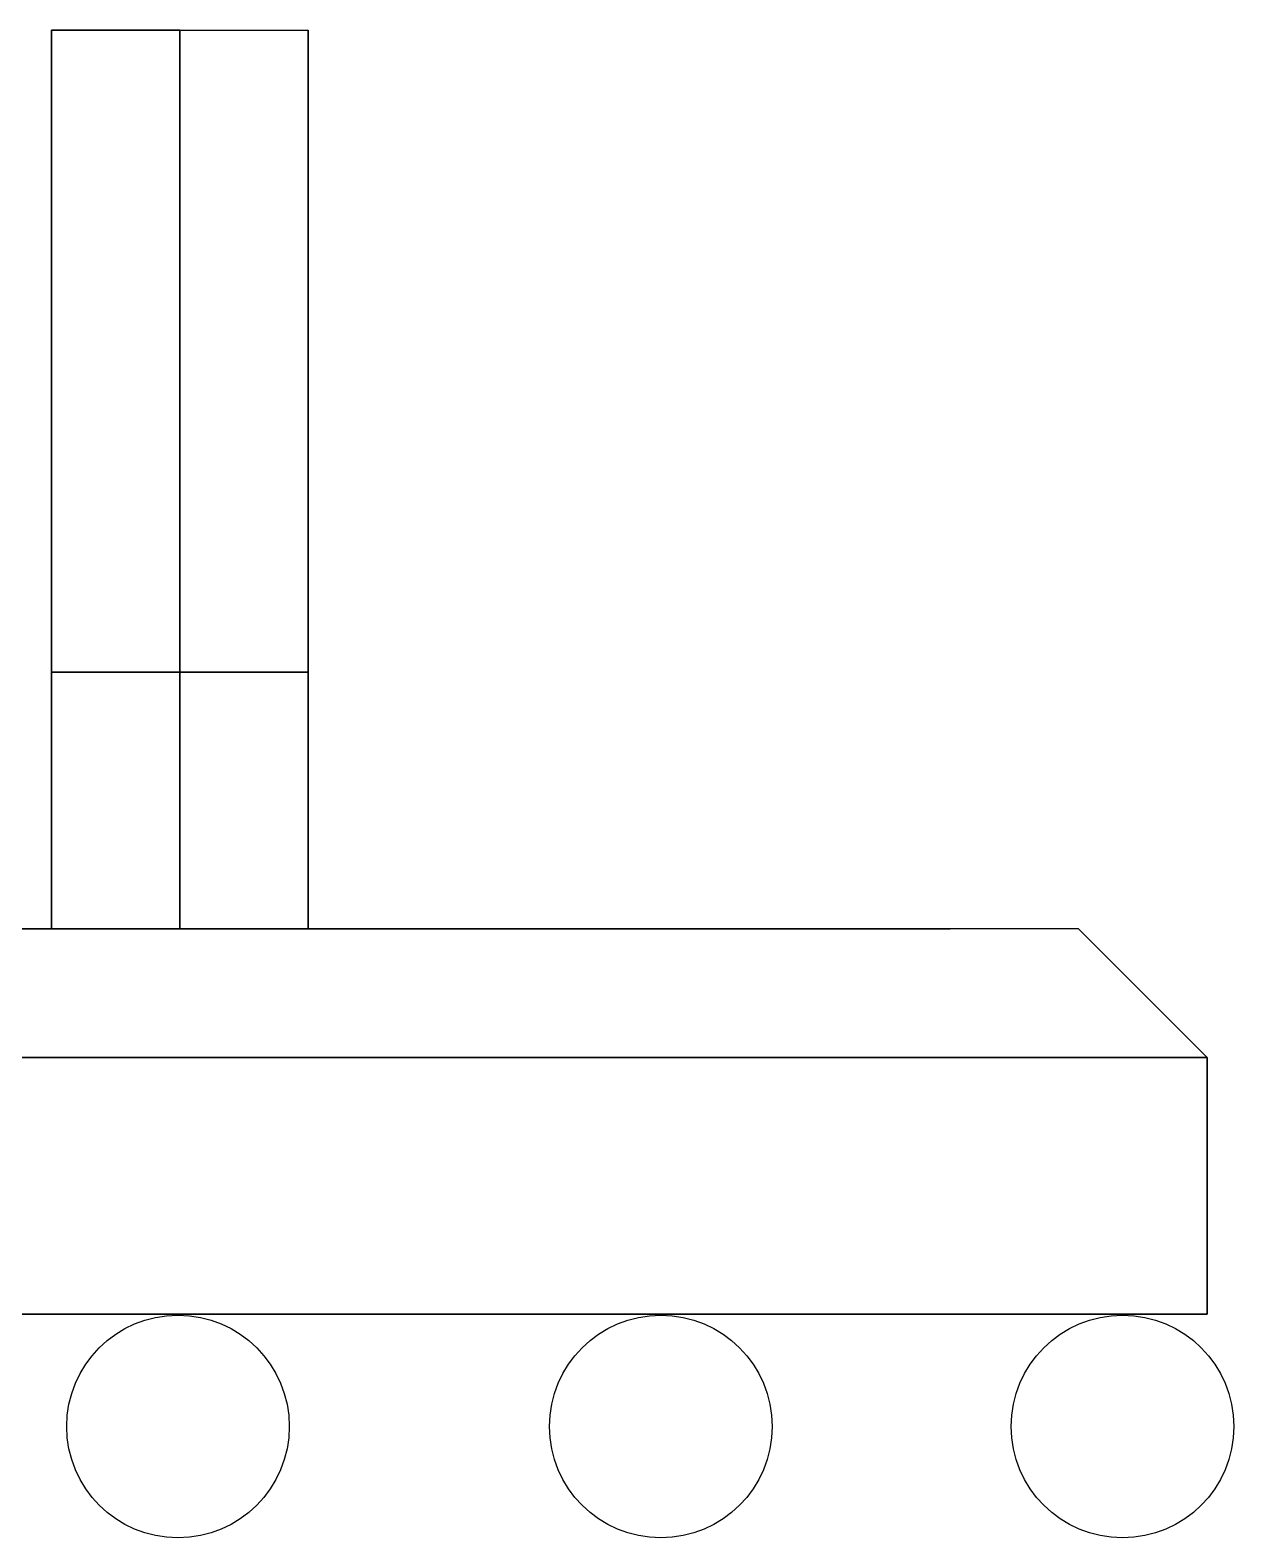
# Model space of a CAD drawing. Extents: x -42728 to 99010, y -18674 to 47645.
# Drawn here: x 68301 to 68723, y 29869 to 30398 of the extents above; entities that cross this region are included whole.
import ezdxf

# ---------------------------------------------------------------- set-up
doc = ezdxf.new("R2010")
doc.units = 0
doc.header["$LTSCALE"] = 100
doc.header["$MEASUREMENT"] = 0
doc.layers.get('0').update_dxf_attribs({"linetype": 'CONTINUOUS'})
doc.layers.add('00-ELE', color=2, linetype='CONTINUOUS')

# ---------------------------------------------------------------- blocks, each defined once
blk = doc.blocks.new('A$C5B331D8A')
at = {"color": 7, "linetype": 'Continuous'}
for p, q in [((8.405, 11.742), (7.405, 11.742)), ((7.405, 11.742), (7.405, 11.742)), ((7.405, 11.742), (7.405, 4.742)), ((7.405, 11.742), (7.405, 11.742)), ((7.405, 11.742), (7.405, 11.742)), ((7.405, 11.742), (7.405, 4.742)), ((7.405, 4.742), (7.405, 11.742)), ((7.405, 11.742), (7.405, 11.742)), ((7.405, 11.742), (7.405, 11.742)), ((7.405, 11.742), (7.405, 4.742)), ((7.405, 4.742), (7.405, 11.742)), ((7.405, 11.742), (7.405, 11.742)), ((7.405, 11.742), (7.405, 11.742)), ((7.405, 11.742), (7.405, 4.742)), ((7.405, 4.742), (7.405, 11.742)), ((7.405, 11.742), (7.405, 11.742)), ((7.405, 11.742), (7.405, 11.742)), ((7.405, 11.742), (7.405, 4.742)), ((7.405, 4.742), (7.405, 11.742)), ((7.405, 11.742), (7.405, 11.742)), ((7.405, 11.742), (7.405, 11.742)), ((7.405, 11.742), (7.405, 4.742)), ((7.405, 4.742), (7.405, 11.742)), ((7.405, 11.742), (8.405, 11.742)), ((7.405, 4.742), (7.405, 11.742)), ((7.405, 11.742), (7.405, 11.742)), ((7.405, 11.742), (7.405, 11.742)), ((7.405, 11.742), (7.405, 4.742)), ((7.405, 4.742), (7.405, 11.742)), ((8.405, 11.742), (8.405, 11.742)), ((8.405, 11.742), (8.405, 11.742)), ((8.405, 11.742), (8.405, 4.742)), ((8.405, 4.742), (8.405, 11.742)), ((8.405, 11.742), (8.405, 11.742)), ((8.405, 11.742), (8.405, 11.742)), ((8.405, 11.742), (8.405, 4.742)), ((8.405, 4.742), (8.405, 11.742)), ((8.405, 4.742), (8.405, 11.742)), ((8.405, 11.742), (8.405, 11.742)), ((8.405, 11.742), (8.405, 4.742)), ((8.405, 11.742), (8.405, 11.742)), ((8.405, 11.742), (8.405, 11.742)), ((8.405, 11.742), (8.405, 4.742)), ((8.405, 4.742), (8.405, 11.742)), ((8.405, 11.742), (8.405, 11.742)), ((8.405, 11.742), (8.405, 11.742)), ((8.405, 11.742), (8.405, 4.742)), ((8.405, 4.742), (8.405, 11.742)), ((8.405, 11.742), (9.405, 11.742)), ((8.405, 4.742), (8.405, 11.742)), ((8.405, 11.742), (9.405, 11.742)), ((8.405, 11.742), (8.405, 11.742)), ((8.405, 11.742), (8.405, 4.742)), ((9.405, 11.742), (9.405, 11.742)), ((9.405, 11.742), (9.405, 11.742)), ((9.405, 11.742), (9.405, 4.742)), ((9.405, 4.742), (9.405, 11.742)), ((9.405, 11.742), (9.405, 11.742)), ((9.405, 11.742), (9.405, 11.742)), ((9.405, 11.742), (9.405, 4.742)), ((9.405, 4.742), (9.405, 11.742)), ((9.405, 11.742), (9.405, 11.742)), ((9.405, 11.742), (9.405, 11.742)), ((9.405, 11.742), (9.405, 4.742)), ((9.405, 4.742), (9.405, 11.742)), ((9.405, 11.742), (9.405, 11.742)), ((9.405, 11.742), (9.405, 11.742)), ((9.405, 11.742), (9.405, 4.742)), ((9.405, 4.742), (9.405, 11.742)), ((9.405, 11.742), (9.405, 11.742)), ((9.405, 11.742), (9.405, 11.742)), ((9.405, 11.742), (9.405, 4.742)), ((9.405, 4.742), (9.405, 11.742)), ((9.405, 11.742), (9.405, 11.742)), ((9.405, 11.742), (9.405, 11.742)), ((9.405, 11.742), (9.405, 4.742)), ((9.405, 4.742), (9.405, 11.742)), ((9.405, 11.742), (9.405, 11.742)), ((9.405, 11.742), (9.405, 4.742)), ((9.405, 4.742), (9.405, 11.742)), ((8.405, 6.742), (7.405, 6.742)), ((7.405, 6.742), (7.405, 6.742)), ((7.405, 6.742), (7.405, 4.742)), ((7.405, 6.742), (7.405, 6.742)), ((7.405, 6.742), (7.405, 6.742)), ((7.405, 6.742), (7.405, 4.742)), ((7.405, 4.742), (7.405, 6.742)), ((7.405, 6.742), (7.405, 6.742)), ((7.405, 6.742), (7.405, 6.742)), ((7.405, 6.742), (7.405, 4.742)), ((7.405, 4.742), (7.405, 6.742)), ((7.405, 6.742), (7.405, 6.742)), ((7.405, 6.742), (7.405, 6.742)), ((7.405, 6.742), (7.405, 4.742)), ((7.405, 4.742), (7.405, 6.742)), ((7.405, 6.742), (7.405, 6.742)), ((7.405, 6.742), (7.405, 6.742)), ((7.405, 6.742), (7.405, 4.742)), ((7.405, 4.742), (7.405, 6.742)), ((7.405, 6.742), (7.405, 6.742)), ((7.405, 6.742), (7.405, 6.742)), ((7.405, 6.742), (7.405, 4.742)), ((7.405, 4.742), (7.405, 6.742)), ((7.405, 6.742), (8.405, 6.742)), ((7.405, 4.742), (7.405, 6.742)), ((7.405, 6.742), (7.405, 6.742)), ((7.405, 6.742), (7.405, 6.742)), ((7.405, 6.742), (7.405, 4.742)), ((7.405, 4.742), (7.405, 6.742)), ((7.405, 6.742), (7.405, 6.742)), ((7.405, 6.742), (8.405, 6.742)), ((7.405, 6.742), (7.405, 6.742)), ((8.405, 6.742), (7.405, 6.742)), ((7.405, 6.742), (7.405, 6.742)), ((7.405, 6.742), (7.405, 6.742)), ((7.405, 6.742), (7.405, 6.742)), ((7.405, 6.742), (7.405, 6.742)), ((8.405, 6.742), (8.405, 6.742)), ((8.405, 6.742), (8.405, 6.742)), ((8.405, 6.742), (8.405, 4.742)), ((8.405, 4.742), (8.405, 6.742)), ((8.405, 6.742), (8.405, 6.742)), ((8.405, 6.742), (8.405, 6.742)), ((8.405, 6.742), (8.405, 4.742)), ((8.405, 4.742), (8.405, 6.742)), ((8.405, 4.742), (8.405, 6.742)), ((8.405, 6.742), (8.405, 6.742)), ((8.405, 6.742), (8.405, 4.742)), ((8.405, 6.742), (8.405, 6.742)), ((8.405, 6.742), (8.405, 6.742)), ((8.405, 6.742), (8.405, 4.742)), ((8.405, 4.742), (8.405, 6.742)), ((8.405, 6.742), (8.405, 6.742)), ((8.405, 6.742), (8.405, 6.742)), ((8.405, 6.742), (8.405, 4.742)), ((8.405, 4.742), (8.405, 6.742)), ((8.405, 6.742), (9.405, 6.742)), ((8.405, 4.742), (8.405, 6.742)), ((8.405, 6.742), (9.405, 6.742)), ((8.405, 6.742), (8.405, 6.742)), ((8.405, 6.742), (8.405, 4.742)), ((9.405, 6.742), (8.405, 6.742)), ((8.405, 6.742), (8.405, 6.742)), ((8.405, 6.742), (8.405, 6.742)), ((9.405, 6.742), (8.405, 6.742)), ((8.405, 6.742), (8.405, 6.742)), ((8.405, 6.742), (8.405, 6.742)), ((9.405, 6.742), (9.405, 6.742)), ((9.405, 6.742), (9.405, 6.742)), ((9.405, 6.742), (9.405, 4.742)), ((9.405, 4.742), (9.405, 6.742)), ((9.405, 6.742), (9.405, 6.742)), ((9.405, 6.742), (9.405, 6.742)), ((9.405, 6.742), (9.405, 4.742)), ((9.405, 4.742), (9.405, 6.742)), ((9.405, 6.742), (9.405, 6.742)), ((9.405, 6.742), (9.405, 6.742)), ((9.405, 6.742), (9.405, 4.742)), ((9.405, 4.742), (9.405, 6.742)), ((9.405, 6.742), (9.405, 6.742)), ((9.405, 6.742), (9.405, 6.742)), ((9.405, 6.742), (9.405, 4.742)), ((9.405, 4.742), (9.405, 6.742)), ((9.405, 6.742), (9.405, 6.742)), ((9.405, 6.742), (9.405, 6.742)), ((9.405, 6.742), (9.405, 4.742)), ((9.405, 4.742), (9.405, 6.742)), ((9.405, 6.742), (9.405, 6.742)), ((9.405, 6.742), (9.405, 6.742)), ((9.405, 6.742), (9.405, 4.742)), ((9.405, 4.742), (9.405, 6.742)), ((9.405, 6.742), (9.405, 6.742)), ((9.405, 6.742), (9.405, 4.742)), ((9.405, 4.742), (9.405, 6.742)), ((9.405, 6.742), (9.405, 6.742)), ((9.405, 6.742), (9.405, 6.742)), ((9.405, 6.742), (9.405, 6.742)), ((9.405, 6.742), (9.405, 6.742)), ((9.405, 6.742), (9.405, 6.742)), ((9.405, 6.742), (9.405, 6.742)), ((5.405, 4.742), (7.405, 4.742)), ((7.405, 4.742), (5.405, 4.742)), ((7.405, 4.742), (5.405, 4.742)), ((7.405, 4.742), (5.405, 4.742)), ((6.405, 4.742), (7.405, 4.742)), ((7.405, 4.742), (6.405, 4.742)), ((7.405, 4.742), (6.405, 4.742)), ((6.405, 4.742), (7.405, 4.742)), ((7.405, 4.742), (8.405, 4.742)), ((7.405, 4.742), (7.405, 4.742)), ((7.405, 4.742), (7.405, 4.742)), ((7.405, 4.742), (7.405, 4.742)), ((7.405, 4.742), (7.405, 4.742)), ((7.405, 4.742), (7.405, 4.742)), ((8.405, 4.742), (7.405, 4.742)), ((7.405, 4.742), (7.405, 4.742)), ((7.405, 4.742), (7.405, 4.742)), ((7.405, 4.742), (8.405, 4.742)), ((7.405, 4.742), (7.405, 4.742)), ((7.405, 4.742), (7.405, 4.742)), ((7.405, 4.742), (7.405, 4.742)), ((7.405, 4.742), (7.405, 4.742)), ((7.405, 4.742), (7.405, 4.742)), ((8.405, 4.742), (7.405, 4.742)), ((7.405, 4.742), (7.405, 4.742)), ((7.405, 4.742), (7.405, 4.742)), ((7.405, 4.742), (7.405, 4.742)), ((7.405, 4.742), (7.405, 4.742)), ((7.405, 4.742), (7.405, 4.742)), ((7.405, 4.742), (8.405, 4.742)), ((7.405, 4.742), (7.405, 4.742)), ((7.405, 4.742), (7.405, 4.742)), ((7.405, 4.742), (7.405, 4.742)), ((7.405, 4.742), (7.405, 4.742)), ((7.405, 4.742), (7.405, 4.742)), ((7.405, 4.742), (7.405, 4.742)), ((8.405, 4.742), (7.405, 4.742)), ((7.405, 4.742), (7.405, 4.742)), ((7.405, 4.742), (7.405, 4.742)), ((7.405, 4.742), (8.405, 4.742)), ((7.405, 4.742), (7.405, 4.742)), ((7.405, 4.742), (8.405, 4.742)), ((7.405, 4.742), (7.405, 4.742)), ((7.405, 4.742), (8.405, 4.742)), ((7.405, 4.742), (7.405, 4.742)), ((7.405, 4.742), (7.405, 4.742)), ((8.405, 4.742), (7.405, 4.742)), ((7.405, 4.742), (7.405, 4.742)), ((7.405, 4.742), (7.405, 4.742)), ((7.405, 4.742), (7.405, 4.742)), ((7.405, 4.742), (7.405, 4.742)), ((7.405, 4.742), (7.405, 4.742)), ((7.405, 4.742), (8.405, 4.742)), ((7.405, 4.742), (7.405, 4.742)), ((8.405, 4.742), (7.405, 4.742)), ((7.405, 4.742), (7.405, 4.742)), ((7.405, 4.742), (7.405, 4.742)), ((7.405, 4.742), (7.405, 4.742)), ((7.405, 4.742), (7.405, 4.742)), ((8.405, 4.742), (8.405, 4.742)), ((8.405, 4.742), (8.405, 4.742)), ((8.405, 4.742), (8.405, 4.742)), ((8.405, 4.742), (8.405, 4.742)), ((9.405, 4.742), (8.405, 4.742)), ((8.405, 4.742), (9.405, 4.742)), ((8.405, 4.742), (8.405, 4.742)), ((8.405, 4.742), (8.405, 4.742)), ((8.405, 4.742), (8.405, 4.742)), ((8.405, 4.742), (8.405, 4.742)), ((8.405, 4.742), (8.405, 4.742)), ((8.405, 4.742), (8.405, 4.742)), ((8.405, 4.742), (8.405, 4.742)), ((8.405, 4.742), (8.405, 4.742)), ((8.405, 4.742), (8.405, 4.742)), ((8.405, 4.742), (8.405, 4.742)), ((9.405, 4.742), (8.405, 4.742)), ((8.405, 4.742), (9.405, 4.742)), ((8.405, 4.742), (8.405, 4.742)), ((8.405, 4.742), (8.405, 4.742)), ((8.405, 4.742), (8.405, 4.742)), ((8.405, 4.742), (8.405, 4.742)), ((8.405, 4.742), (8.405, 4.742)), ((8.405, 4.742), (8.405, 4.742)), ((8.405, 4.742), (8.405, 4.742)), ((8.405, 4.742), (8.405, 4.742)), ((8.405, 4.742), (8.405, 4.742)), ((8.405, 4.742), (8.405, 4.742)), ((8.405, 4.742), (9.405, 4.742)), ((8.405, 4.742), (8.405, 4.742)), ((8.405, 4.742), (8.405, 4.742)), ((8.405, 4.742), (9.405, 4.742)), ((8.405, 4.742), (8.405, 4.742)), ((8.405, 4.742), (8.405, 4.742)), ((9.405, 4.742), (8.405, 4.742)), ((9.405, 4.742), (8.405, 4.742)), ((8.405, 4.742), (8.405, 4.742)), ((8.405, 4.742), (8.405, 4.742)), ((8.405, 4.742), (8.405, 4.742)), ((8.405, 4.742), (8.405, 4.742)), ((8.405, 4.742), (9.405, 4.742)), ((8.405, 4.742), (8.405, 4.742)), ((8.405, 4.742), (8.405, 4.742)), ((9.405, 4.742), (8.405, 4.742)), ((8.405, 4.742), (8.405, 4.742)), ((8.405, 4.742), (8.405, 4.742)), ((8.405, 4.742), (8.405, 4.742)), ((8.405, 4.742), (8.405, 4.742)), ((8.405, 4.742), (8.405, 4.742)), ((8.405, 4.742), (8.405, 4.742)), ((8.405, 4.742), (8.405, 4.742)), ((9.405, 4.742), (8.405, 4.742)), ((8.405, 4.742), (8.405, 4.742)), ((8.405, 4.742), (8.405, 4.742)), ((8.405, 4.742), (9.405, 4.742)), ((8.405, 4.742), (8.405, 4.742)), ((8.405, 4.742), (8.405, 4.742)), ((8.405, 4.742), (8.405, 4.742)), ((8.405, 4.742), (8.405, 4.742)), ((8.405, 4.742), (8.405, 4.742)), ((8.405, 4.742), (8.405, 4.742)), ((8.405, 4.742), (8.405, 4.742)), ((8.405, 4.742), (8.405, 4.742)), ((8.405, 4.742), (8.405, 4.742)), ((8.405, 4.742), (8.405, 4.742)), ((8.405, 4.742), (8.405, 4.742)), ((8.405, 4.742), (8.405, 4.742)), ((8.405, 4.742), (8.405, 4.742)), ((8.405, 4.742), (8.405, 4.742)), ((8.405, 4.742), (8.405, 4.742)), ((8.405, 4.742), (8.405, 4.742)), ((8.405, 4.742), (8.405, 4.742)), ((8.405, 4.742), (8.405, 4.742)), ((8.405, 4.742), (8.405, 4.742)), ((8.405, 4.742), (8.405, 4.742)), ((8.405, 4.742), (8.405, 4.742)), ((8.405, 4.742), (8.405, 4.742)), ((8.405, 4.742), (8.405, 4.742)), ((8.405, 4.742), (8.405, 4.742)), ((8.405, 4.742), (8.405, 4.742)), ((8.405, 4.742), (8.405, 4.742)), ((8.405, 4.742), (8.405, 4.742)), ((8.405, 4.742), (8.405, 4.742)), ((8.405, 4.742), (8.405, 4.742)), ((9.405, 4.742), (9.405, 4.742)), ((9.405, 4.742), (9.405, 4.742)), ((9.405, 4.742), (9.405, 4.742)), ((9.405, 4.742), (9.405, 4.742)), ((9.405, 4.742), (9.405, 4.742)), ((9.405, 4.742), (9.405, 4.742)), ((9.405, 4.742), (9.405, 4.742)), ((9.405, 4.742), (9.405, 4.742)), ((9.405, 4.742), (9.405, 4.742)), ((9.405, 4.742), (9.405, 4.742)), ((9.405, 4.742), (9.405, 4.742)), ((9.405, 4.742), (9.405, 4.742)), ((9.405, 4.742), (10.405, 4.742)), ((9.405, 4.742), (9.405, 4.742)), ((9.405, 4.742), (9.405, 4.742)), ((9.405, 4.742), (9.405, 4.742)), ((11.405, 4.742), (9.405, 4.742)), ((9.405, 4.742), (10.405, 4.742)), ((9.405, 4.742), (9.405, 4.742)), ((9.405, 4.742), (9.405, 4.742)), ((9.405, 4.742), (9.405, 4.742)), ((9.405, 4.742), (9.405, 4.742)), ((9.405, 4.742), (9.405, 4.742)), ((9.405, 4.742), (9.405, 4.742)), ((9.405, 4.742), (9.405, 4.742)), ((11.405, 4.742), (9.405, 4.742)), ((9.405, 4.742), (9.405, 4.742)), ((11.405, 4.742), (9.405, 4.742)), ((11.405, 4.742), (9.405, 4.742)), ((9.405, 4.742), (10.405, 4.742)), ((9.405, 4.742), (9.405, 4.742)), ((9.405, 4.742), (9.405, 4.742)), ((9.405, 4.742), (10.405, 4.742)), ((9.405, 4.742), (9.405, 4.742)), ((9.405, 4.742), (9.405, 4.742)), ((9.405, 4.742), (9.405, 4.742)), ((9.405, 4.742), (9.405, 4.742)), ((9.405, 4.742), (9.405, 4.742)), ((9.405, 4.742), (9.405, 4.742)), ((9.405, 4.742), (9.405, 4.742)), ((9.405, 4.742), (9.405, 4.742)), ((9.405, 4.742), (9.405, 4.742)), ((9.405, 4.742), (9.405, 4.742)), ((9.405, 4.742), (9.405, 4.742)), ((9.405, 4.742), (9.405, 4.742)), ((9.405, 4.742), (9.405, 4.742)), ((9.405, 4.742), (9.405, 4.742)), ((10.405, 4.742), (11.405, 4.742)), ((10.405, 4.742), (11.405, 4.742)), ((11.405, 4.742), (10.405, 4.742)), ((10.405, 4.742), (10.405, 4.742)), ((11.405, 4.742), (10.405, 4.742)), ((10.405, 4.742), (10.405, 4.742)), ((11.405, 4.742), (11.405, 4.742)), ((13.405, 4.742), (11.405, 4.742)), ((11.405, 4.742), (12.405, 4.742)), ((11.405, 4.742), (11.405, 4.742)), ((11.405, 4.742), (13.405, 4.742)), ((11.405, 4.742), (12.405, 4.742)), ((11.405, 4.742), (13.405, 4.742)), ((11.405, 4.742), (14.405, 4.742)), ((13.405, 4.742), (11.405, 4.742)), ((11.405, 4.742), (11.405, 4.742)), ((11.405, 4.742), (14.405, 4.742)), ((11.405, 4.742), (11.405, 4.742)), ((13.405, 4.742), (12.405, 4.742)), ((12.405, 4.742), (12.405, 4.742)), ((12.405, 4.742), (12.405, 4.742)), ((12.405, 4.742), (12.405, 4.742)), ((12.405, 4.742), (12.405, 4.742)), ((12.405, 4.742), (12.405, 4.742)), ((12.405, 4.742), (12.405, 4.742)), ((12.405, 4.742), (12.405, 4.742)), ((12.405, 4.742), (12.405, 4.742)), ((12.405, 4.742), (12.405, 4.742)), ((12.405, 4.742), (12.405, 4.742)), ((12.405, 4.742), (12.405, 4.742)), ((12.405, 4.742), (12.405, 4.742)), ((12.405, 4.742), (12.405, 4.742)), ((12.405, 4.742), (13.405, 4.742)), ((12.405, 4.742), (12.405, 4.742)), ((13.405, 4.742), (13.405, 4.742)), ((13.405, 4.742), (13.405, 4.742)), ((13.405, 4.742), (13.405, 4.742)), ((13.405, 4.742), (13.405, 4.742)), ((13.405, 4.742), (13.405, 4.742)), ((13.405, 4.742), (13.405, 4.742)), ((13.405, 4.742), (13.405, 4.742)), ((13.405, 4.742), (13.405, 4.742)), ((13.405, 4.742), (13.405, 4.742)), ((13.405, 4.742), (13.405, 4.742)), ((13.405, 4.742), (13.405, 4.742)), ((13.405, 4.742), (13.405, 4.742)), ((13.405, 4.742), (13.405, 4.742)), ((15.405, 4.742), (13.405, 4.742)), ((15.405, 4.742), (13.405, 4.742)), ((13.405, 4.742), (13.405, 4.742)), ((15.405, 4.742), (14.405, 4.742)), ((15.405, 4.742), (14.405, 4.742)), ((14.405, 4.742), (14.405, 4.742)), ((15.405, 4.742), (15.405, 4.742)), ((15.405, 4.742), (15.405, 4.742)), ((15.405, 4.742), (15.405, 4.742)), ((15.405, 4.742), (15.405, 4.742)), ((15.405, 4.742), (15.405, 4.742)), ((15.405, 4.742), (15.405, 4.742)), ((15.405, 4.742), (15.405, 4.742)), ((15.405, 4.742), (15.405, 4.742)), ((15.405, 4.742), (15.405, 4.742)), ((15.405, 4.742), (15.405, 4.742)), ((15.405, 4.742), (15.405, 4.742)), ((15.405, 4.742), (15.405, 4.742)), ((15.405, 4.742), (15.405, 4.742)), ((15.405, 4.742), (15.405, 4.742)), ((15.405, 4.742), (15.405, 4.742)), ((15.405, 4.742), (15.405, 4.742)), ((15.405, 4.742), (15.405, 4.742)), ((15.405, 4.742), (15.405, 4.742)), ((15.405, 4.742), (15.405, 4.742)), ((15.405, 4.742), (15.405, 4.742)), ((15.405, 4.742), (15.405, 4.742)), ((15.405, 4.742), (15.405, 4.742)), ((15.405, 4.742), (15.405, 4.742)), ((15.405, 4.742), (15.405, 4.742)), ((15.405, 4.742), (15.405, 4.742)), ((15.405, 4.742), (15.405, 4.742)), ((15.405, 4.742), (15.405, 4.742)), ((15.405, 4.742), (15.405, 4.742)), ((15.405, 4.742), (16.405, 3.742)), ((7.405, 3.742), (5.405, 3.742)), ((7.405, 3.742), (5.405, 3.742)), ((7.405, 3.742), (5.405, 3.742)), ((7.405, 3.742), (5.405, 3.742)), ((6.405, 3.742), (7.405, 3.742)), ((6.405, 3.742), (8.405, 3.742)), ((7.405, 3.742), (6.405, 3.742)), ((6.405, 3.742), (7.405, 3.742)), ((7.405, 3.742), (6.405, 3.742)), ((7.405, 3.742), (6.405, 3.742)), ((6.405, 3.742), (7.405, 3.742)), ((7.405, 3.742), (6.405, 3.742)), ((6.405, 3.742), (8.405, 3.742)), ((6.405, 3.742), (7.405, 3.742)), ((6.405, 3.742), (7.405, 3.742)), ((7.405, 3.742), (6.405, 3.742)), ((7.405, 3.742), (7.405, 3.742)), ((7.405, 3.742), (7.405, 3.742)), ((7.405, 3.742), (7.405, 3.742)), ((7.405, 3.742), (7.405, 3.742)), ((7.405, 3.742), (7.405, 3.742)), ((7.405, 3.742), (7.405, 3.742)), ((7.405, 3.742), (7.405, 3.742)), ((7.405, 3.742), (7.405, 3.742)), ((7.405, 3.742), (7.405, 3.742)), ((7.405, 3.742), (7.405, 3.742)), ((7.405, 3.742), (7.405, 3.742)), ((8.405, 3.742), (7.405, 3.742)), ((7.405, 3.742), (7.405, 3.742)), ((7.405, 3.742), (8.405, 3.742)), ((8.405, 3.742), (7.405, 3.742)), ((7.405, 3.742), (7.405, 3.742)), ((7.405, 3.742), (7.405, 3.742)), ((7.405, 3.742), (7.405, 3.742)), ((7.405, 3.742), (7.405, 3.742)), ((7.405, 3.742), (7.405, 3.742)), ((7.405, 3.742), (7.405, 3.742)), ((7.405, 3.742), (8.405, 3.742)), ((8.405, 3.742), (7.405, 3.742)), ((7.405, 3.742), (7.405, 3.742)), ((7.405, 3.742), (7.405, 3.742)), ((7.405, 3.742), (7.405, 3.742)), ((7.405, 3.742), (7.405, 3.742)), ((7.405, 3.742), (7.405, 3.742)), ((7.405, 3.742), (7.405, 3.742)), ((7.405, 3.742), (7.405, 3.742)), ((8.405, 3.742), (7.405, 3.742)), ((7.405, 3.742), (7.405, 3.742)), ((7.405, 3.742), (8.405, 3.742)), ((7.405, 3.742), (7.405, 3.742)), ((7.405, 3.742), (7.405, 3.742)), ((7.405, 3.742), (7.405, 3.742)), ((7.405, 3.742), (7.405, 3.742)), ((7.405, 3.742), (7.405, 3.742)), ((7.405, 3.742), (7.405, 3.742)), ((7.405, 3.742), (7.405, 3.742)), ((7.405, 3.742), (7.405, 3.742)), ((7.405, 3.742), (7.405, 3.742)), ((7.405, 3.742), (7.405, 3.742)), ((7.405, 3.742), (7.405, 3.742)), ((7.405, 3.742), (7.405, 3.742)), ((7.405, 3.742), (8.405, 3.742)), ((7.405, 3.742), (7.405, 3.742)), ((7.405, 3.742), (7.405, 3.742)), ((7.405, 3.742), (7.405, 3.742)), ((7.405, 3.742), (8.405, 3.742)), ((7.405, 3.742), (7.405, 3.742)), ((7.405, 3.742), (7.405, 3.742)), ((7.405, 3.742), (7.405, 3.742)), ((7.405, 3.742), (7.405, 3.742)), ((7.405, 3.742), (7.405, 3.742)), ((7.405, 3.742), (7.405, 3.742)), ((7.405, 3.742), (7.405, 3.742)), ((7.405, 3.742), (7.405, 3.742)), ((7.405, 3.742), (7.405, 3.742)), ((7.405, 3.742), (7.405, 3.742)), ((7.405, 3.742), (7.405, 3.742)), ((7.405, 3.742), (7.405, 3.742)), ((7.405, 3.742), (7.405, 3.742)), ((7.405, 3.742), (7.405, 3.742)), ((7.405, 3.742), (7.405, 3.742)), ((7.405, 3.742), (7.405, 3.742)), ((8.405, 3.742), (7.405, 3.742)), ((7.405, 3.742), (7.405, 3.742)), ((7.405, 3.742), (7.405, 3.742)), ((7.405, 3.742), (7.405, 3.742)), ((8.405, 3.742), (7.405, 3.742)), ((7.405, 3.742), (8.405, 3.742)), ((8.405, 3.742), (7.405, 3.742)), ((8.405, 3.742), (7.405, 3.742)), ((7.405, 3.742), (7.405, 3.742)), ((7.405, 3.742), (7.405, 3.742)), ((8.405, 3.742), (7.405, 3.742)), ((7.405, 3.742), (8.405, 3.742)), ((7.405, 3.742), (7.405, 3.742)), ((7.405, 3.742), (7.405, 3.742)), ((7.405, 3.742), (8.405, 3.742)), ((8.405, 3.742), (7.405, 3.742)), ((8.405, 3.742), (8.405, 3.742)), ((8.405, 3.742), (8.405, 3.742)), ((8.405, 3.742), (8.405, 3.742)), ((8.405, 3.742), (8.405, 3.742)), ((8.405, 3.742), (8.405, 3.742)), ((8.405, 3.742), (8.405, 3.742)), ((8.405, 3.742), (8.405, 3.742)), ((8.405, 3.742), (8.405, 3.742)), ((8.405, 3.742), (8.405, 3.742)), ((8.405, 3.742), (8.405, 3.742)), ((8.405, 3.742), (8.405, 3.742)), ((8.405, 3.742), (8.405, 3.742)), ((8.405, 3.742), (8.405, 3.742)), ((8.405, 3.742), (8.405, 3.742)), ((8.405, 3.742), (8.405, 3.742)), ((8.405, 3.742), (9.405, 3.742)), ((8.405, 3.742), (8.405, 3.742)), ((8.405, 3.742), (8.405, 3.742)), ((8.405, 3.742), (9.405, 3.742)), ((8.405, 3.742), (8.405, 3.742)), ((8.405, 3.742), (8.405, 3.742)), ((8.405, 3.742), (8.405, 3.742)), ((8.405, 3.742), (8.405, 3.742)), ((8.405, 3.742), (8.405, 3.742)), ((8.405, 3.742), (8.405, 3.742)), ((8.405, 3.742), (8.405, 3.742)), ((8.405, 3.742), (8.405, 3.742)), ((8.405, 3.742), (8.405, 3.742)), ((8.405, 3.742), (8.405, 3.742)), ((8.405, 3.742), (8.405, 3.742)), ((8.405, 3.742), (8.405, 3.742)), ((8.405, 3.742), (8.405, 3.742)), ((9.405, 3.742), (8.405, 3.742)), ((9.405, 3.742), (8.405, 3.742)), ((8.405, 3.742), (8.405, 3.742)), ((8.405, 3.742), (8.405, 3.742)), ((8.405, 3.742), (8.405, 3.742)), ((8.405, 3.742), (8.405, 3.742)), ((8.405, 3.742), (8.405, 3.742)), ((8.405, 3.742), (8.405, 3.742)), ((8.405, 3.742), (8.405, 3.742)), ((8.405, 3.742), (8.405, 3.742)), ((8.405, 3.742), (9.405, 3.742)), ((8.405, 3.742), (8.405, 3.742)), ((8.405, 3.742), (8.405, 3.742)), ((8.405, 3.742), (8.405, 3.742)), ((8.405, 3.742), (8.405, 3.742)), ((8.405, 3.742), (8.405, 3.742)), ((8.405, 3.742), (8.405, 3.742)), ((8.405, 3.742), (8.405, 3.742)), ((9.405, 3.742), (8.405, 3.742)), ((8.405, 3.742), (8.405, 3.742)), ((8.405, 3.742), (8.405, 3.742)), ((8.405, 3.742), (8.405, 3.742)), ((8.405, 3.742), (8.405, 3.742)), ((8.405, 3.742), (9.405, 3.742)), ((8.405, 3.742), (8.405, 3.742)), ((8.405, 3.742), (8.405, 3.742)), ((8.405, 3.742), (9.405, 3.742)), ((8.405, 3.742), (8.405, 3.742)), ((8.405, 3.742), (8.405, 3.742)), ((8.405, 3.742), (8.405, 3.742)), ((8.405, 3.742), (8.405, 3.742)), ((8.405, 3.742), (8.405, 3.742)), ((8.405, 3.742), (8.405, 3.742)), ((8.405, 3.742), (8.405, 3.742)), ((8.405, 3.742), (8.405, 3.742)), ((8.405, 3.742), (8.405, 3.742)), ((8.405, 3.742), (8.405, 3.742)), ((8.405, 3.742), (8.405, 3.742)), ((8.405, 3.742), (8.405, 3.742)), ((8.405, 3.742), (8.405, 3.742)), ((8.405, 3.742), (8.405, 3.742)), ((8.405, 3.742), (8.405, 3.742)), ((8.405, 3.742), (8.405, 3.742)), ((8.405, 3.742), (8.405, 3.742)), ((8.405, 3.742), (8.405, 3.742)), ((8.405, 3.742), (8.405, 3.742)), ((8.405, 3.742), (8.405, 3.742)), ((8.405, 3.742), (8.405, 3.742)), ((8.405, 3.742), (8.405, 3.742)), ((8.405, 3.742), (8.405, 3.742)), ((8.405, 3.742), (8.405, 3.742)), ((8.405, 3.742), (8.405, 3.742)), ((8.405, 3.742), (8.405, 3.742)), ((8.405, 3.742), (8.405, 3.742)), ((8.405, 3.742), (8.405, 3.742)), ((8.405, 3.742), (8.405, 3.742)), ((8.405, 3.742), (8.405, 3.742)), ((8.405, 3.742), (8.405, 3.742)), ((8.405, 3.742), (8.405, 3.742)), ((8.405, 3.742), (8.405, 3.742)), ((8.405, 3.742), (8.405, 3.742)), ((8.405, 3.742), (8.405, 3.742)), ((8.405, 3.742), (8.405, 3.742)), ((8.405, 3.742), (8.405, 3.742)), ((8.405, 3.742), (8.405, 3.742)), ((8.405, 3.742), (8.405, 3.742)), ((8.405, 3.742), (8.405, 3.742)), ((8.405, 3.742), (8.405, 3.742)), ((8.405, 3.742), (8.405, 3.742)), ((8.405, 3.742), (8.405, 3.742)), ((8.405, 3.742), (8.405, 3.742)), ((8.405, 3.742), (8.405, 3.742)), ((8.405, 3.742), (8.405, 3.742)), ((8.405, 3.742), (8.405, 3.742)), ((8.405, 3.742), (8.405, 3.742)), ((8.405, 3.742), (8.405, 3.742)), ((8.405, 3.742), (8.405, 3.742)), ((8.405, 3.742), (8.405, 3.742)), ((8.405, 3.742), (8.405, 3.742)), ((8.405, 3.742), (8.405, 3.742)), ((8.405, 3.742), (8.405, 3.742)), ((8.405, 3.742), (8.405, 3.742)), ((8.405, 3.742), (8.405, 3.742)), ((8.405, 3.742), (8.405, 3.742)), ((8.405, 3.742), (8.405, 3.742)), ((8.405, 3.742), (8.405, 3.742)), ((8.405, 3.742), (8.405, 3.742)), ((8.405, 3.742), (8.405, 3.742)), ((8.405, 3.742), (8.405, 3.742)), ((8.405, 3.742), (8.405, 3.742)), ((9.405, 3.742), (11.405, 3.742)), ((9.405, 3.742), (9.405, 3.742)), ((11.405, 3.742), (9.405, 3.742)), ((9.405, 3.742), (11.405, 3.742)), ((9.405, 3.742), (9.405, 3.742)), ((9.405, 3.742), (9.405, 3.742)), ((9.405, 3.742), (11.405, 3.742)), ((9.405, 3.742), (9.405, 3.742)), ((9.405, 3.742), (11.405, 3.742)), ((11.405, 3.742), (9.405, 3.742)), ((9.405, 3.742), (9.405, 3.742)), ((9.405, 3.742), (10.405, 3.742)), ((9.405, 3.742), (9.405, 3.742)), ((9.405, 3.742), (9.405, 3.742)), ((9.405, 3.742), (10.405, 3.742)), ((10.405, 3.742), (9.405, 3.742)), ((10.405, 3.742), (9.405, 3.742)), ((9.405, 3.742), (9.405, 3.742)), ((9.405, 3.742), (9.405, 3.742)), ((9.405, 3.742), (9.405, 3.742)), ((9.405, 3.742), (9.405, 3.742)), ((9.405, 3.742), (9.405, 3.742)), ((9.405, 3.742), (9.405, 3.742)), ((9.405, 3.742), (9.405, 3.742)), ((9.405, 3.742), (9.405, 3.742)), ((9.405, 3.742), (9.405, 3.742)), ((9.405, 3.742), (9.405, 3.742)), ((9.405, 3.742), (9.405, 3.742)), ((9.405, 3.742), (9.405, 3.742)), ((9.405, 3.742), (9.405, 3.742)), ((9.405, 3.742), (9.405, 3.742)), ((9.405, 3.742), (9.405, 3.742)), ((9.405, 3.742), (9.405, 3.742)), ((9.405, 3.742), (9.405, 3.742)), ((9.405, 3.742), (9.405, 3.742)), ((9.405, 3.742), (9.405, 3.742)), ((9.405, 3.742), (9.405, 3.742)), ((9.405, 3.742), (9.405, 3.742)), ((9.405, 3.742), (9.405, 3.742)), ((9.405, 3.742), (9.405, 3.742)), ((11.405, 3.742), (9.405, 3.742)), ((9.405, 3.742), (10.405, 3.742)), ((9.405, 3.742), (9.405, 3.742)), ((9.405, 3.742), (9.405, 3.742)), ((9.405, 3.742), (9.405, 3.742)), ((9.405, 3.742), (9.405, 3.742)), ((9.405, 3.742), (9.405, 3.742)), ((9.405, 3.742), (9.405, 3.742)), ((9.405, 3.742), (9.405, 3.742)), ((9.405, 3.742), (10.405, 3.742)), ((9.405, 3.742), (9.405, 3.742)), ((9.405, 3.742), (9.405, 3.742)), ((9.405, 3.742), (9.405, 3.742)), ((11.405, 3.742), (9.405, 3.742)), ((10.405, 3.742), (9.405, 3.742)), ((10.405, 3.742), (9.405, 3.742)), ((9.405, 3.742), (9.405, 3.742)), ((9.405, 3.742), (9.405, 3.742)), ((9.405, 3.742), (9.405, 3.742)), ((9.405, 3.742), (9.405, 3.742)), ((12.405, 3.742), (10.405, 3.742)), ((12.405, 3.742), (10.405, 3.742)), ((12.405, 3.742), (10.405, 3.742)), ((10.405, 3.742), (10.405, 3.742)), ((12.405, 3.742), (10.405, 3.742)), ((10.405, 3.742), (10.405, 3.742)), ((10.405, 3.742), (10.405, 3.742)), ((10.405, 3.742), (10.405, 3.742)), ((10.405, 3.742), (11.405, 3.742)), ((10.405, 3.742), (10.405, 3.742)), ((10.405, 3.742), (10.405, 3.742)), ((10.405, 3.742), (11.405, 3.742)), ((10.405, 3.742), (11.405, 3.742)), ((10.405, 3.742), (10.405, 3.742)), ((10.405, 3.742), (10.405, 3.742)), ((11.405, 3.742), (10.405, 3.742)), ((11.405, 3.742), (11.405, 3.742)), ((12.405, 3.742), (11.405, 3.742)), ((11.405, 3.742), (11.405, 3.742)), ((11.405, 3.742), (11.405, 3.742)), ((11.405, 3.742), (12.405, 3.742)), ((12.405, 3.742), (11.405, 3.742)), ((11.405, 3.742), (11.405, 3.742)), ((11.405, 3.742), (12.405, 3.742)), ((11.405, 3.742), (13.405, 3.742)), ((11.405, 3.742), (11.405, 3.742)), ((11.405, 3.742), (13.405, 3.742)), ((11.405, 3.742), (11.405, 3.742)), ((11.405, 3.742), (11.405, 3.742)), ((11.405, 3.742), (11.405, 3.742)), ((11.405, 3.742), (14.405, 3.742)), ((11.405, 3.742), (11.405, 3.742)), ((11.405, 3.742), (11.405, 3.742)), ((11.405, 3.742), (14.405, 3.742)), ((13.405, 3.742), (11.405, 3.742)), ((11.405, 3.742), (11.405, 3.742)), ((11.405, 3.742), (14.405, 3.742)), ((11.405, 3.742), (11.405, 3.742)), ((13.405, 3.742), (11.405, 3.742)), ((11.405, 3.742), (14.405, 3.742)), ((12.405, 3.742), (12.405, 3.742)), ((12.405, 3.742), (12.405, 3.742)), ((12.405, 3.742), (12.405, 3.742)), ((12.405, 3.742), (12.405, 3.742)), ((12.405, 3.742), (12.405, 3.742)), ((12.405, 3.742), (12.405, 3.742)), ((12.405, 3.742), (12.405, 3.742)), ((12.405, 3.742), (12.405, 3.742)), ((12.405, 3.742), (12.405, 3.742)), ((12.405, 3.742), (12.405, 3.742)), ((12.405, 3.742), (12.405, 3.742)), ((12.405, 3.742), (12.405, 3.742)), ((12.405, 3.742), (12.405, 3.742)), ((13.405, 3.742), (12.405, 3.742)), ((12.405, 3.742), (12.405, 3.742)), ((12.405, 3.742), (12.405, 3.742)), ((12.405, 3.742), (13.405, 3.742)), ((12.405, 3.742), (12.405, 3.742)), ((12.405, 3.742), (12.405, 3.742)), ((12.405, 3.742), (12.405, 3.742)), ((12.405, 3.742), (12.405, 3.742)), ((12.405, 3.742), (12.405, 3.742)), ((12.405, 3.742), (13.405, 3.742)), ((13.405, 3.742), (12.405, 3.742)), ((12.405, 3.742), (12.405, 3.742)), ((12.405, 3.742), (12.405, 3.742)), ((13.405, 3.742), (12.405, 3.742)), ((13.405, 3.742), (12.405, 3.742)), ((12.405, 3.742), (12.405, 3.742)), ((12.405, 3.742), (12.405, 3.742)), ((12.405, 3.742), (12.405, 3.742)), ((12.405, 3.742), (12.405, 3.742)), ((12.405, 3.742), (12.405, 3.742)), ((12.405, 3.742), (12.405, 3.742)), ((12.405, 3.742), (12.405, 3.742)), ((13.405, 3.742), (12.405, 3.742)), ((12.405, 3.742), (13.405, 3.742)), ((12.405, 3.742), (12.405, 3.742)), ((12.405, 3.742), (12.405, 3.742)), ((12.405, 3.742), (12.405, 3.742)), ((13.405, 3.742), (13.405, 3.742)), ((13.405, 3.742), (13.405, 3.742)), ((13.405, 3.742), (13.405, 3.742)), ((13.405, 3.742), (13.405, 3.742)), ((13.405, 3.742), (13.405, 3.742)), ((13.405, 3.742), (13.405, 3.742)), ((13.405, 3.742), (13.405, 3.742)), ((13.405, 3.742), (13.405, 3.742)), ((13.405, 3.742), (13.405, 3.742)), ((13.405, 3.742), (13.405, 3.742)), ((13.405, 3.742), (13.405, 3.742)), ((13.405, 3.742), (13.405, 3.742)), ((13.405, 3.742), (13.405, 3.742)), ((13.405, 3.742), (13.405, 3.742)), ((13.405, 3.742), (13.405, 3.742)), ((13.405, 3.742), (13.405, 3.742)), ((13.405, 3.742), (13.405, 3.742)), ((13.405, 3.742), (13.405, 3.742)), ((13.405, 3.742), (13.405, 3.742)), ((13.405, 3.742), (13.405, 3.742)), ((13.405, 3.742), (13.405, 3.742)), ((13.405, 3.742), (13.405, 3.742)), ((13.405, 3.742), (13.405, 3.742)), ((13.405, 3.742), (13.405, 3.742)), ((13.405, 3.742), (13.405, 3.742)), ((13.405, 3.742), (13.405, 3.742)), ((13.405, 3.742), (13.405, 3.742)), ((13.405, 3.742), (13.405, 3.742)), ((13.405, 3.742), (13.405, 3.742)), ((13.405, 3.742), (13.405, 3.742)), ((13.405, 3.742), (13.405, 3.742)), ((13.405, 3.742), (13.405, 3.742)), ((13.405, 3.742), (13.405, 3.742)), ((13.405, 3.742), (13.405, 3.742)), ((13.405, 3.742), (13.405, 3.742)), ((13.405, 3.742), (13.405, 3.742)), ((13.405, 3.742), (13.405, 3.742)), ((13.405, 3.742), (13.405, 3.742)), ((13.405, 3.742), (13.405, 3.742)), ((13.405, 3.742), (13.405, 3.742)), ((13.405, 3.742), (13.405, 3.742)), ((13.405, 3.742), (13.405, 3.742)), ((13.405, 3.742), (13.405, 3.742)), ((13.405, 3.742), (13.405, 3.742)), ((13.405, 3.742), (13.405, 3.742)), ((13.405, 3.742), (13.405, 3.742)), ((15.405, 3.742), (13.405, 3.742)), ((15.405, 3.742), (13.405, 3.742)), ((13.405, 3.742), (13.405, 3.742)), ((13.405, 3.742), (13.405, 3.742)), ((15.405, 3.742), (13.405, 3.742)), ((13.405, 3.742), (15.405, 3.742)), ((14.405, 3.742), (15.405, 3.742)), ((14.405, 3.742), (14.405, 3.742)), ((14.405, 3.742), (14.405, 3.742)), ((14.405, 3.742), (15.405, 3.742)), ((14.405, 3.742), (14.405, 3.742)), ((15.405, 3.742), (14.405, 3.742)), ((14.405, 3.742), (14.405, 3.742)), ((14.405, 3.742), (15.405, 3.742)), ((15.405, 3.742), (15.405, 3.742)), ((15.405, 3.742), (15.405, 3.742)), ((15.405, 3.742), (15.405, 3.742)), ((15.405, 3.742), (15.405, 3.742)), ((15.405, 3.742), (16.405, 3.742)), ((16.405, 3.742), (15.405, 3.742)), ((15.405, 3.742), (15.405, 3.742)), ((15.405, 3.742), (15.405, 3.742)), ((15.405, 3.742), (15.405, 3.742)), ((15.405, 3.742), (15.405, 3.742)), ((15.405, 3.742), (15.405, 3.742)), ((15.405, 3.742), (15.405, 3.742)), ((15.405, 3.742), (15.405, 3.742)), ((15.405, 3.742), (15.405, 3.742)), ((15.405, 3.742), (15.405, 3.742)), ((15.405, 3.742), (15.405, 3.742)), ((15.405, 3.742), (15.405, 3.742)), ((15.405, 3.742), (15.405, 3.742)), ((15.405, 3.742), (15.405, 3.742)), ((15.405, 3.742), (15.405, 3.742)), ((15.405, 3.742), (15.405, 3.742)), ((15.405, 3.742), (15.405, 3.742)), ((15.405, 3.742), (15.405, 3.742)), ((15.405, 3.742), (16.405, 3.742)), ((16.405, 3.742), (15.405, 3.742)), ((15.405, 3.742), (15.405, 3.742)), ((15.405, 3.742), (15.405, 3.742)), ((15.405, 3.742), (15.405, 3.742)), ((15.405, 3.742), (15.405, 3.742)), ((15.405, 3.742), (15.405, 3.742)), ((15.405, 3.742), (15.405, 3.742)), ((15.405, 3.742), (15.405, 3.742)), ((15.405, 3.742), (15.405, 3.742)), ((15.405, 3.742), (15.405, 3.742)), ((15.405, 3.742), (15.405, 3.742)), ((15.405, 3.742), (15.405, 3.742)), ((15.405, 3.742), (15.405, 3.742)), ((15.405, 3.742), (15.405, 3.742)), ((15.405, 3.742), (15.405, 3.742)), ((15.405, 3.742), (15.405, 3.742)), ((15.405, 3.742), (15.405, 3.742)), ((15.405, 3.742), (15.405, 3.742)), ((15.405, 3.742), (15.405, 3.742)), ((15.405, 3.742), (15.405, 3.742)), ((15.405, 3.742), (15.405, 3.742)), ((15.405, 3.742), (16.405, 3.742)), ((16.405, 3.742), (15.405, 3.742)), ((15.405, 3.742), (15.405, 3.742)), ((15.405, 3.742), (15.405, 3.742)), ((15.405, 3.742), (15.405, 3.742)), ((15.405, 3.742), (16.405, 3.742)), ((15.405, 3.742), (15.405, 3.742)), ((15.405, 3.742), (15.405, 3.742)), ((15.405, 3.742), (15.405, 3.742)), ((15.405, 3.742), (15.405, 3.742)), ((15.405, 3.742), (15.405, 3.742)), ((15.405, 3.742), (15.405, 3.742)), ((15.405, 3.742), (15.405, 3.742)), ((15.405, 3.742), (16.405, 3.742)), ((15.405, 3.742), (15.405, 3.742)), ((15.405, 3.742), (15.405, 3.742)), ((15.405, 3.742), (15.405, 3.742)), ((15.405, 3.742), (15.405, 3.742)), ((15.405, 3.742), (15.405, 3.742)), ((15.405, 3.742), (15.405, 3.742)), ((15.405, 3.742), (15.405, 3.742)), ((15.405, 3.742), (15.405, 3.742)), ((15.405, 3.742), (15.405, 3.742)), ((15.405, 3.742), (15.405, 3.742)), ((15.405, 3.742), (15.405, 3.742)), ((15.405, 3.742), (15.405, 3.742)), ((15.405, 3.742), (15.405, 3.742)), ((16.405, 3.742), (16.405, 3.742)), ((16.405, 1.742), (16.405, 3.742)), ((16.405, 3.742), (16.405, 3.742)), ((16.405, 3.742), (16.405, 1.742)), ((16.405, 3.742), (16.405, 3.742)), ((16.405, 3.742), (16.405, 3.742)), ((16.405, 3.742), (16.405, 1.742)), ((16.405, 1.742), (16.405, 3.742)), ((7.405, 1.742), (5.405, 1.742)), ((5.405, 1.742), (7.405, 1.742)), ((6.405, 1.742), (7.405, 1.742)), ((7.405, 1.742), (6.405, 1.742)), ((6.405, 1.742), (8.405, 1.742)), ((8.405, 1.742), (6.405, 1.742)), ((7.405, 1.742), (6.405, 1.742)), ((7.405, 1.742), (6.405, 1.742)), ((8.405, 1.742), (7.405, 1.742)), ((7.405, 1.742), (7.405, 1.742)), ((8.405, 1.742), (7.405, 1.742)), ((7.405, 1.742), (7.405, 1.742)), ((7.405, 1.742), (7.405, 1.742)), ((7.405, 1.742), (7.405, 1.742)), ((7.405, 1.742), (7.405, 1.742)), ((7.405, 1.742), (7.405, 1.742)), ((7.405, 1.742), (7.405, 1.742)), ((7.405, 1.742), (7.405, 1.742)), ((7.405, 1.742), (7.405, 1.742)), ((7.405, 1.742), (7.405, 1.742)), ((8.405, 1.742), (7.405, 1.742)), ((7.405, 1.742), (7.405, 1.742)), ((7.405, 1.742), (7.405, 1.742)), ((7.405, 1.742), (8.405, 1.742)), ((7.405, 1.742), (7.405, 1.742)), ((7.405, 1.742), (7.405, 1.742)), ((7.405, 1.742), (7.405, 1.742)), ((7.405, 1.742), (7.405, 1.742)), ((7.405, 1.742), (7.405, 1.742)), ((7.405, 1.742), (7.405, 1.742)), ((7.405, 1.742), (7.405, 1.742)), ((7.405, 1.742), (7.405, 1.742)), ((7.405, 1.742), (7.405, 1.742)), ((7.405, 1.742), (7.405, 1.742)), ((7.405, 1.742), (7.405, 1.742)), ((7.405, 1.742), (7.405, 1.742)), ((7.405, 1.742), (7.405, 1.742)), ((7.405, 1.742), (7.405, 1.742)), ((7.405, 1.742), (7.405, 1.742)), ((8.405, 1.742), (7.405, 1.742)), ((7.405, 1.742), (7.405, 1.742)), ((7.405, 1.742), (8.405, 1.742)), ((8.405, 1.742), (9.405, 1.742)), ((8.405, 1.742), (8.405, 1.742)), ((9.405, 1.742), (8.405, 1.742)), ((8.405, 1.742), (9.405, 1.742)), ((9.405, 1.742), (8.405, 1.742)), ((8.405, 1.742), (8.405, 1.742)), ((8.405, 1.742), (8.405, 1.742)), ((8.405, 1.742), (8.405, 1.742)), ((8.405, 1.742), (8.405, 1.742)), ((8.405, 1.742), (8.405, 1.742)), ((8.405, 1.742), (8.405, 1.742)), ((8.405, 1.742), (8.405, 1.742)), ((8.405, 1.742), (8.405, 1.742)), ((8.405, 1.742), (8.405, 1.742)), ((8.405, 1.742), (8.405, 1.742)), ((8.405, 1.742), (8.405, 1.742)), ((8.405, 1.742), (8.405, 1.742)), ((8.405, 1.742), (8.405, 1.742)), ((8.405, 1.742), (9.405, 1.742)), ((8.405, 1.742), (8.405, 1.742)), ((8.405, 1.742), (8.405, 1.742)), ((8.405, 1.742), (8.405, 1.742)), ((8.405, 1.742), (8.405, 1.742)), ((8.405, 1.742), (8.405, 1.742)), ((8.405, 1.742), (9.405, 1.742)), ((8.405, 1.742), (8.405, 1.742)), ((8.405, 1.742), (8.405, 1.742)), ((8.405, 1.742), (8.405, 1.742)), ((8.405, 1.742), (8.405, 1.742)), ((8.405, 1.742), (9.405, 1.742)), ((8.405, 1.742), (8.405, 1.742)), ((8.405, 1.742), (8.405, 1.742)), ((8.405, 1.742), (8.405, 1.742)), ((9.405, 1.742), (8.405, 1.742)), ((9.405, 1.742), (8.405, 1.742)), ((9.405, 1.742), (8.405, 1.742)), ((8.405, 1.742), (8.405, 1.742)), ((8.405, 1.742), (8.405, 1.742)), ((8.405, 1.742), (8.405, 1.742)), ((8.405, 1.742), (8.405, 1.742)), ((8.405, 1.742), (8.405, 1.742)), ((8.405, 1.742), (8.405, 1.742)), ((8.405, 1.742), (8.405, 1.742)), ((8.405, 1.742), (8.405, 1.742)), ((8.405, 1.742), (8.405, 1.742)), ((8.405, 1.742), (8.405, 1.742)), ((8.405, 1.742), (8.405, 1.742)), ((8.405, 1.742), (8.405, 1.742)), ((8.405, 1.742), (8.405, 1.742)), ((8.405, 1.742), (8.405, 1.742)), ((8.405, 1.742), (8.405, 1.742)), ((8.405, 1.742), (8.405, 1.742)), ((8.405, 1.742), (8.405, 1.742)), ((8.405, 1.742), (8.405, 1.742)), ((8.405, 1.742), (8.405, 1.742)), ((9.405, 1.742), (9.405, 1.742)), ((9.405, 1.742), (9.405, 1.742)), ((9.405, 1.742), (9.405, 1.742)), ((9.405, 1.742), (9.405, 1.742)), ((9.405, 1.742), (9.405, 1.742)), ((9.405, 1.742), (9.405, 1.742)), ((9.405, 1.742), (11.405, 1.742)), ((9.405, 1.742), (11.405, 1.742)), ((11.405, 1.742), (9.405, 1.742)), ((10.405, 1.742), (9.405, 1.742)), ((11.405, 1.742), (9.405, 1.742)), ((10.405, 1.742), (9.405, 1.742)), ((9.405, 1.742), (9.405, 1.742)), ((9.405, 1.742), (9.405, 1.742)), ((9.405, 1.742), (9.405, 1.742)), ((9.405, 1.742), (10.405, 1.742)), ((9.405, 1.742), (9.405, 1.742)), ((9.405, 1.742), (10.405, 1.742)), ((9.405, 1.742), (9.405, 1.742)), ((9.405, 1.742), (9.405, 1.742)), ((9.405, 1.742), (9.405, 1.742)), ((9.405, 1.742), (9.405, 1.742)), ((12.405, 1.742), (10.405, 1.742)), ((12.405, 1.742), (10.405, 1.742)), ((10.405, 1.742), (11.405, 1.742)), ((10.405, 1.742), (11.405, 1.742)), ((11.405, 1.742), (12.405, 1.742)), ((12.405, 1.742), (11.405, 1.742)), ((13.405, 1.742), (11.405, 1.742)), ((13.405, 1.742), (11.405, 1.742)), ((11.405, 1.742), (14.405, 1.742)), ((11.405, 1.742), (14.405, 1.742)), ((12.405, 1.742), (12.405, 1.742)), ((12.405, 1.742), (12.405, 1.742)), ((12.405, 1.742), (12.405, 1.742)), ((12.405, 1.742), (13.405, 1.742)), ((12.405, 1.742), (12.405, 1.742)), ((12.405, 1.742), (12.405, 1.742)), ((12.405, 1.742), (12.405, 1.742)), ((12.405, 1.742), (12.405, 1.742)), ((12.405, 1.742), (12.405, 1.742)), ((12.405, 1.742), (12.405, 1.742)), ((12.405, 1.742), (12.405, 1.742)), ((12.405, 1.742), (13.405, 1.742)), ((13.405, 1.742), (12.405, 1.742)), ((12.405, 1.742), (12.405, 1.742)), ((12.405, 1.742), (12.405, 1.742)), ((12.405, 1.742), (12.405, 1.742)), ((12.405, 1.742), (12.405, 1.742)), ((12.405, 1.742), (12.405, 1.742)), ((12.405, 1.742), (12.405, 1.742)), ((12.405, 1.742), (12.405, 1.742)), ((12.405, 1.742), (13.405, 1.742)), ((12.405, 1.742), (12.405, 1.742)), ((12.405, 1.742), (12.405, 1.742)), ((12.405, 1.742), (13.405, 1.742)), ((13.405, 1.742), (12.405, 1.742)), ((12.405, 1.742), (12.405, 1.742)), ((12.405, 1.742), (12.405, 1.742)), ((12.405, 1.742), (12.405, 1.742)), ((12.405, 1.742), (12.405, 1.742)), ((12.405, 1.742), (12.405, 1.742)), ((13.405, 1.742), (12.405, 1.742)), ((12.405, 1.742), (13.405, 1.742)), ((12.405, 1.742), (12.405, 1.742)), ((12.405, 1.742), (12.405, 1.742)), ((12.405, 1.742), (12.405, 1.742)), ((12.405, 1.742), (12.405, 1.742)), ((12.405, 1.742), (12.405, 1.742)), ((12.405, 1.742), (12.405, 1.742)), ((12.405, 1.742), (13.405, 1.742)), ((13.405, 1.742), (12.405, 1.742)), ((12.405, 1.742), (12.405, 1.742)), ((12.405, 1.742), (12.405, 1.742)), ((12.405, 1.742), (12.405, 1.742)), ((12.405, 1.742), (13.405, 1.742)), ((12.405, 1.742), (12.405, 1.742)), ((12.405, 1.742), (12.405, 1.742)), ((12.405, 1.742), (13.405, 1.742)), ((13.405, 1.742), (12.405, 1.742)), ((13.405, 1.742), (12.405, 1.742)), ((13.405, 1.742), (13.405, 1.742)), ((13.405, 1.742), (13.405, 1.742)), ((13.405, 1.742), (13.405, 1.742)), ((13.405, 1.742), (13.405, 1.742)), ((13.405, 1.742), (13.405, 1.742)), ((13.405, 1.742), (13.405, 1.742)), ((13.405, 1.742), (13.405, 1.742)), ((13.405, 1.742), (13.405, 1.742)), ((13.405, 1.742), (13.405, 1.742)), ((13.405, 1.742), (13.405, 1.742)), ((13.405, 1.742), (13.405, 1.742)), ((13.405, 1.742), (13.405, 1.742)), ((13.405, 1.742), (13.405, 1.742)), ((13.405, 1.742), (13.405, 1.742)), ((13.405, 1.742), (13.405, 1.742)), ((13.405, 1.742), (13.405, 1.742)), ((15.405, 1.742), (13.405, 1.742)), ((15.405, 1.742), (13.405, 1.742)), ((14.405, 1.742), (14.405, 1.742)), ((14.405, 1.742), (14.405, 1.742)), ((14.405, 1.742), (15.405, 1.742)), ((15.405, 1.742), (14.405, 1.742)), ((15.405, 1.742), (14.405, 1.742)), ((14.405, 1.742), (14.405, 1.742)), ((14.405, 1.742), (14.405, 1.742)), ((14.405, 1.742), (14.405, 1.742)), ((15.405, 1.742), (14.405, 1.742)), ((14.405, 1.742), (15.405, 1.742)), ((15.405, 1.742), (14.405, 1.742)), ((14.405, 1.742), (14.405, 1.742)), ((14.405, 1.742), (14.405, 1.742)), ((14.405, 1.742), (15.405, 1.742)), ((15.405, 1.742), (14.405, 1.742)), ((14.405, 1.742), (15.405, 1.742)), ((14.405, 1.742), (15.405, 1.742)), ((14.405, 1.742), (14.405, 1.742)), ((14.405, 1.742), (15.405, 1.742)), ((14.405, 1.742), (14.405, 1.742)), ((14.405, 1.742), (14.405, 1.742)), ((14.405, 1.742), (15.405, 1.742)), ((15.405, 1.742), (15.405, 1.742)), ((15.405, 1.742), (15.405, 1.742)), ((15.405, 1.742), (15.405, 1.742)), ((15.405, 1.742), (15.405, 1.742)), ((15.405, 1.742), (15.405, 1.742)), ((15.405, 1.742), (15.405, 1.742)), ((15.405, 1.742), (15.405, 1.742)), ((15.405, 1.742), (15.405, 1.742)), ((15.405, 1.742), (15.405, 1.742)), ((15.405, 1.742), (15.405, 1.742)), ((15.405, 1.742), (15.405, 1.742)), ((15.405, 1.742), (15.405, 1.742)), ((15.405, 1.742), (15.405, 1.742)), ((15.405, 1.742), (15.405, 1.742)), ((15.405, 1.742), (15.405, 1.742)), ((15.405, 1.742), (15.405, 1.742)), ((15.405, 1.742), (15.405, 1.742)), ((15.405, 1.742), (15.405, 1.742)), ((15.405, 1.742), (15.405, 1.742)), ((15.405, 1.742), (15.405, 1.742)), ((15.405, 1.742), (15.405, 1.742)), ((15.405, 1.742), (15.405, 1.742)), ((15.405, 1.742), (15.405, 1.742)), ((15.405, 1.742), (15.405, 1.742)), ((15.405, 1.742), (15.405, 1.742)), ((15.405, 1.742), (15.405, 1.742)), ((15.405, 1.742), (15.405, 1.742)), ((15.405, 1.742), (15.405, 1.742)), ((15.405, 1.742), (16.405, 1.742)), ((15.405, 1.742), (15.405, 1.742)), ((15.405, 1.742), (15.405, 1.742)), ((15.405, 1.742), (15.405, 1.742)), ((16.405, 1.742), (15.405, 1.742)), ((15.405, 1.742), (15.405, 1.742)), ((15.405, 1.742), (15.405, 1.742)), ((15.405, 1.742), (15.405, 1.742)), ((15.405, 1.742), (15.405, 1.742)), ((15.405, 1.742), (16.405, 1.742)), ((15.405, 1.742), (15.405, 1.742)), ((15.405, 1.742), (15.405, 1.742)), ((16.405, 1.742), (15.405, 1.742)), ((15.405, 1.742), (15.405, 1.742)), ((16.405, 1.742), (16.405, 1.742)), ((16.405, 1.742), (16.405, 1.742))]:
    blk.add_line(p, q, dxfattribs=at)
for centre in [(8.39, 0.867), (12.151, 0.867), (15.747, 0.867)]:
    blk.add_circle(centre, 0.867, dxfattribs=at)
blk = doc.blocks.new('A$C5D670ACC')
at = {"layer": '00-ELE', "xscale": 30, "yscale": 30, "zscale": 30}
blk.add_blockref('A$C5B331D8A', (0, 0), dxfattribs=at)

msp = doc.modelspace()

# ---------------------------------------------------------------- block references
at = {"xscale": 1.5, "yscale": 1.5, "zscale": 1.5}
msp.add_blockref('A$C5D670ACC', (67975.75494, 29869.36297), dxfattribs=at)

doc.saveas('drawing.dxf')
